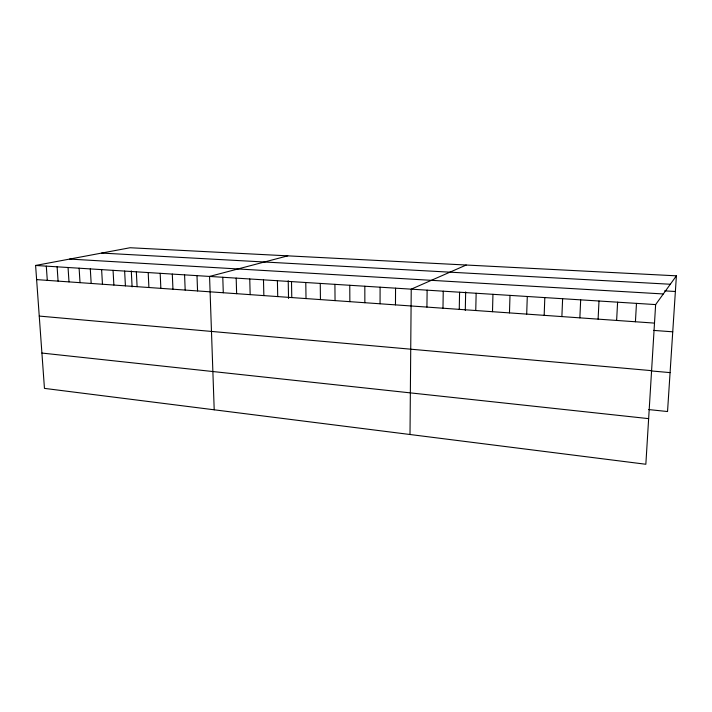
<?xml version="1.0" encoding="UTF-8"?>
<svg xmlns="http://www.w3.org/2000/svg" width="712" height="712" viewBox="0 0 712 712"><rect width="100%" height="100%" fill="white"/><g stroke="black" fill="none" stroke-linecap="round" stroke-linejoin="round"><path stroke-width="1.07" d="M380.057 303.784L380.092 287.194M395.472 304.87L395.552 288.173M410.005 434.507L411.233 289.161L466.209 265.024M426.924 307.086L427.129 290.167M442.98 308.216L443.238 291.181M459.258 309.364L459.578 292.214M465.292 310.441L465.666 291.893M475.758 310.521L476.15 293.255M492.499 311.705L492.953 294.314M509.472 312.897L509.997 295.391M526.693 314.108L527.289 296.486M544.164 315.336L544.822 297.589M561.884 316.582L562.622 298.711M579.862 317.855L580.672 299.85M598.107 319.136L598.997 301.007M616.628 320.436L617.598 302.182M635.424 321.762L636.475 303.374M676.4 275.829L655.636 304.585L645.846 464.26L44.456 388.387L35.6 265.46L130.082 247.74L676.4 275.829L667.536 411.536L648.703 409.569M287.773 255.848L209.559 276.434L214.205 409.8M101.656 253.072L670.321 284.248M664.59 290.87L675.377 291.493M69.651 259.07L663.308 293.958M35.6 265.46L655.636 304.585M36.623 279.611L654.497 323.106M653.545 330.404L672.742 331.81M39.249 316.075L651.587 370.658M651.071 370.916L670.072 372.616M41.91 353.054L648.641 418.638M46.298 266.137L47.295 280.368M57.111 266.813L58.081 281.124M68.049 267.507L68.993 281.89M79.112 268.202L80.02 282.664M90.299 268.913L91.181 283.456M101.62 269.625L102.466 284.248M113.057 270.346L113.876 285.049M124.636 271.076L125.419 285.868M136.348 271.815L137.096 286.687M131.284 270.898L132.103 286.892M148.194 272.562L148.906 287.514M160.173 273.319L160.859 288.36M172.304 274.084L172.954 289.205M184.577 274.859L185.182 290.069M196.993 275.642L197.562 290.941M222.785 277.271L223.283 292.748M236.179 278.116L236.633 293.691M249.752 278.971L250.161 294.643M263.485 279.843L263.858 295.605M277.404 280.715L277.725 296.584M291.502 281.605L291.778 297.572M288.218 280.75L288.538 298.47M305.786 282.504L306.018 298.577M320.258 283.421L320.436 299.592M334.916 284.346L335.049 300.615M349.77 285.281L349.85 301.666M364.829 286.233L364.856 302.716"/></g></svg>
